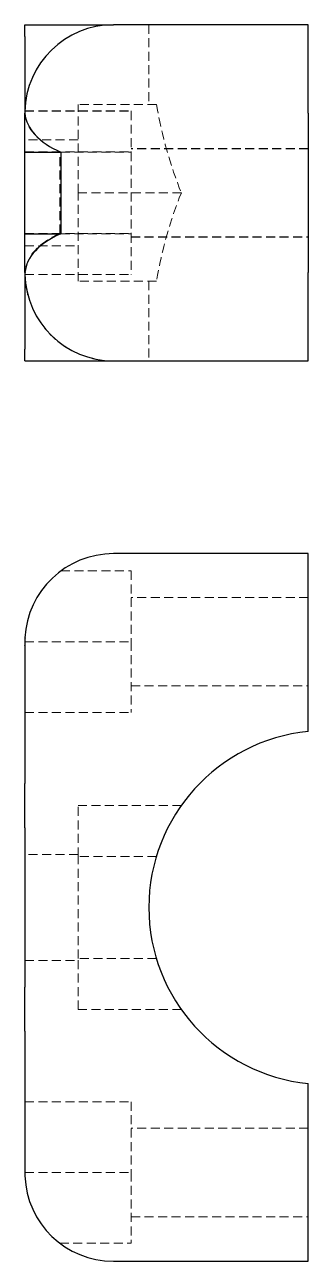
# Model space of a CAD drawing. Header units: millimetres. Extents: x 69 to 247, y 7 to 182.
# Drawn here: x 69.2 to 109.3, y 7 to 181.7 of the extents above.
import ezdxf

# ---------------------------------------------------------------- set-up
doc = ezdxf.new("R2010")
doc.units = ezdxf.units.MM
doc.linetypes.add('HIDDEN', pattern=[1.905, 1.27, -0.635])

msp = doc.modelspace()

# ---------------------------------------------------------------- linework, layer by layer
at = {"color": 7, "linetype": 'Continuous', "lineweight": 25}
for p, q in [((69.26, 180.08), (69.26, 181.75)), ((69.26, 181.75), (81.76, 181.75)), ((109.26, 181.75), (81.76, 181.75)), ((109.26, 169.25), (109.26, 181.75)), ((69.26, 163.76), (69.26, 169.25)), ((109.26, 169.25), (109.26, 146.75)), ((69.26, 163.76), (74.34, 163.76)), ((69.26, 152.21), (69.26, 163.76)), ((74.34, 163.76), (74.34, 152.21)), ((69.26, 146.75), (69.26, 152.21)), ((69.26, 152.21), (74.34, 152.21)), ((109.26, 134.25), (109.26, 146.75)), ((69.26, 134.25), (69.26, 135.92)), ((69.26, 134.25), (81.76, 134.25)), ((81.76, 134.25), (109.26, 134.25)), ((109.26, 107), (81.76, 107)), ((109.26, 94.5), (109.26, 107)), ((109.26, 81.87), (109.26, 94.5)), ((69.26, 94.02), (69.26, 94.07)), ((69.26, 94.02), (69.26, 93.25)), ((69.26, 68.25), (69.26, 74.5)), ((69.26, 68.25), (69.26, 45.75)), ((69.26, 39.5), (69.26, 45.75)), ((109.26, 19.5), (109.26, 32.13)), ((69.26, 20.75), (69.26, 20.04)), ((109.26, 7), (109.26, 19.5)), ((81.76, 7), (109.26, 7))]:
    msp.add_line(p, q, dxfattribs=at)
at = {"color": 7, "linetype": 'HIDDEN', "lineweight": 18}
for p, q in [((86.76, 181.75), (86.76, 170.5)), ((78.91, 181.42), (78.83, 181.4)), ((69.6, 172.08), (69.52, 171.75)), ((69.28, 169.66), (69.26, 169.25)), ((69.27, 169.56), (84.26, 169.56)), ((69.27, 169.53), (84.26, 169.53)), ((76.76, 158), (76.76, 170.5)), ((87.83, 170.5), (76.76, 170.5)), ((84.26, 169.56), (84.26, 169.53)), ((84.26, 169.53), (84.26, 163.76)), ((76.76, 165.5), (69.26, 165.5)), ((109.26, 164.27), (84.26, 164.27)), ((69.26, 163.79), (84.26, 163.79)), ((74.19, 152.24), (74.19, 163.79)), ((74.34, 163.76), (84.26, 163.76)), ((109.26, 164.23), (84.26, 164.23)), ((84.26, 163.76), (84.26, 152.21)), ((76.76, 145.5), (76.76, 158)), ((91.35, 158), (76.76, 158)), ((69.26, 152.24), (84.26, 152.24)), ((74.34, 152.21), (84.26, 152.21)), ((84.26, 152.21), (84.26, 146.44)), ((69.26, 150.5), (76.76, 150.5)), ((84.26, 151.77), (109.26, 151.77)), ((84.26, 151.73), (109.26, 151.73)), ((69.26, 146.75), (69.29, 146.17)), ((69.27, 146.47), (84.26, 146.47)), ((69.27, 146.44), (84.26, 146.44)), ((87.83, 145.5), (76.76, 145.5)), ((86.76, 145.5), (86.76, 134.25)), ((74.34, 104.56), (84.26, 104.56)), ((84.26, 104.56), (84.26, 94.56)), ((109.26, 100.81), (84.26, 100.81)), ((69.27, 94.56), (84.26, 94.56)), ((69.27, 94.56), (69.27, 94.56)), ((84.26, 94.56), (84.26, 84.56)), ((84.26, 88.31), (109.26, 88.31)), ((69.26, 84.56), (84.26, 84.56)), ((76.76, 64.22), (76.76, 71.43)), ((91.35, 71.43), (76.76, 71.43)), ((76.76, 64.5), (69.26, 64.5)), ((76.76, 49.78), (76.76, 64.22)), ((87.83, 64.22), (76.76, 64.22)), ((69.26, 49.5), (76.76, 49.5)), ((87.83, 49.78), (76.76, 49.78)), ((76.76, 42.57), (76.76, 49.78)), ((91.35, 42.57), (76.76, 42.57)), ((69.26, 29.55), (84.26, 29.55)), ((84.26, 29.55), (84.26, 19.55)), ((109.26, 25.8), (84.26, 25.8)), ((69.27, 19.55), (84.26, 19.55)), ((84.26, 19.55), (84.26, 9.55)), ((84.26, 13.3), (109.26, 13.3)), ((74.19, 9.55), (84.26, 9.55))]:
    msp.add_line(p, q, dxfattribs=at)
at = {"color": 7, "linetype": 'Continuous', "lineweight": 25}
for centre, radius, start, end in [((81.76, 169.25), 12.5, 90, 178.8645), ((72.39, 169.44), 3.13, 178.2543, 178.8644), ((72.39, 169.49), 3.13, 179.1714, 184.3212), ((81.76, 169.25), 12.5, 178.8645, 180), ((81.76, 146.75), 12.5, 180, 181.2822), ((72.4, 146.49), 3.13, 175.239, 180.9748), ((81.76, 146.75), 12.5, 181.2822, 270), ((72.39, 146.54), 3.13, 181.2823, 181.8924), ((81.76, 94.5), 12.5, 90, 177.2497), ((78.64, 94.39), 9.37, 178.9919, 179.3443), ((78.64, 94.65), 9.37, 177.2494, 180.5641), ((81.76, 94.5), 12.5, 177.2497, 177.504), ((78.64, 94.38), 9.37, 178.9072, 179.2596), ((111.76, 57), 25, 95.7392, 264.2608), ((78.64, 19.39), 9.37, 179.3394, 181.9823), ((81.76, 19.5), 12.5, 181.9822, 270)]:
    msp.add_arc(centre, radius, start, end, dxfattribs=at)
at = {"color": 7, "linetype": 'HIDDEN', "lineweight": 18}
for centre, start, end in [((78.64, 94.64), 177.5038, 180.4794), ((78.64, 19.38), 179.2557, 182.2336)]:
    msp.add_arc(centre, 9.37, start, end, dxfattribs=at)
for centre, major_axis, start_param, end_param in [((111.76, 183), (0, 43.3), 1.863639, 2.186276), ((81.76, 169.53), (12.5, 0), 3.180572, 4.061631), ((111.76, 133), (0, 43.3), 0.955317, 1.277954), ((81.76, 146.5), (12.5, 0), 2.221554, 3.106998), ((81.76, 20.1), (0, 21.65), 1.570796, 1.595824), ((81.76, 19.01), (0, 21.65), 1.545768, 1.548295)]:
    msp.add_ellipse(centre, major_axis=major_axis, ratio=0.57735, start_param=start_param, end_param=end_param, dxfattribs=at)
at = {"color": 7, "linetype": 'Continuous', "lineweight": 25}
for centre, major_axis, start_param, end_param in [((81.76, 169.56), (12.5, 0), 3.185156, 4.076615), ((81.76, 146.4), (12.5, 0), 2.20657, 3.093591), ((81.76, 94.02), (0, 21.65), 1.548417, 1.570796), ((81.76, 94.07), (0, 21.65), 1.550977, 1.570796), ((81.76, 20.04), (0, 21.65), 1.570796, 1.593294), ((81.76, 19.07), (0, 21.65), 1.548299, 1.550825)]:
    msp.add_ellipse(centre, major_axis=major_axis, ratio=0.57735, start_param=start_param, end_param=end_param, dxfattribs=at)
for points, knots in [([(69.26, 180.08), (69.26, 180.04), (69.25, 179.98), (69.25, 179.88), (69.25, 179.79), (69.26, 179.7), (69.27, 179.62), (69.27, 179.54), (69.26, 179.44), (69.26, 179.24), (69.26, 178.95), (69.26, 178.55), (69.26, 178.12), (69.26, 177.64), (69.26, 176.91), (69.26, 175.88), (69.27, 174.9), (69.26, 174.18), (69.26, 173.74), (69.25, 173.26), (69.26, 172.71), (69.26, 172.16), (69.26, 171.64), (69.26, 171.2), (69.26, 170.77), (69.26, 170.35), (69.26, 169.96), (69.26, 169.6), (69.26, 169.36), (69.26, 169.25)], [0, 0, 0, 0, 0.008869, 0.017769, 0.026706, 0.035687, 0.041479, 0.049324, 0.059274, 0.07139, 0.106704, 0.142905, 0.18926, 0.237207, 0.286501, 0.416395, 0.556389, 0.593729, 0.636077, 0.682952, 0.73393, 0.7887, 0.827833, 0.863718, 0.896558, 0.926508, 0.953683, 0.978163, 1, 1, 1, 1]), ([(69.26, 146.75), (69.26, 146.6), (69.26, 146.26), (69.26, 145.73), (69.26, 145.15), (69.26, 144.53), (69.26, 143.96), (69.26, 143.46), (69.26, 143.06), (69.26, 142.68), (69.26, 142.33), (69.26, 142), (69.26, 141.71), (69.26, 141.21), (69.25, 140.53), (69.26, 139.68), (69.27, 138.88), (69.26, 138.14), (69.27, 137.57), (69.26, 137.15), (69.25, 136.87), (69.24, 136.57), (69.24, 136.25), (69.26, 136.03), (69.26, 135.92)], [0, 0, 0, 0, 0.0302661, 0.066237, 0.1080849, 0.1562033, 0.2113076, 0.2499824, 0.28709, 0.3224542, 0.3559182, 0.3873446, 0.4166137, 0.4436206, 0.5372686, 0.6279784, 0.7135034, 0.7868327, 0.8571059, 0.88342, 0.9110465, 0.9398089, 0.9695221, 1, 1, 1, 1]), ([(78.79, 134.6), (78.79, 134.61), (78.8, 134.61), (78.85, 134.59), (78.88, 134.59)], [0, 0, 0, 0, 0.475371, 1, 1, 1, 1]), ([(69.26, 93.25), (69.26, 93.09), (69.26, 92.75), (69.26, 92.18), (69.26, 91.47), (69.26, 90.62), (69.26, 89.76), (69.26, 88.96), (69.26, 88.26), (69.26, 87.6), (69.26, 86.96), (69.26, 86.36), (69.26, 85.8), (69.26, 84.83), (69.25, 83.46), (69.26, 81.7), (69.27, 80.08), (69.26, 78.59), (69.27, 77.5), (69.26, 76.71), (69.25, 76.18), (69.24, 75.63), (69.24, 75.07), (69.26, 74.69), (69.26, 74.5)], [0, 0, 0, 0, 0.0302661, 0.066237, 0.1080849, 0.1562033, 0.2113076, 0.2499824, 0.28709, 0.3224542, 0.3559182, 0.3873446, 0.4166137, 0.4436206, 0.5372686, 0.6279784, 0.7135034, 0.7868327, 0.8571059, 0.88342, 0.9110465, 0.9398089, 0.9695221, 1, 1, 1, 1]), ([(69.26, 39.5), (69.26, 39.44), (69.25, 39.33), (69.25, 39.17), (69.25, 39), (69.26, 38.85), (69.27, 38.7), (69.27, 38.55), (69.26, 38.36), (69.26, 38), (69.26, 37.47), (69.26, 36.71), (69.26, 35.87), (69.26, 34.95), (69.26, 33.48), (69.26, 31.4), (69.27, 29.4), (69.26, 27.99), (69.26, 27.18), (69.25, 26.29), (69.26, 25.33), (69.26, 24.43), (69.26, 23.65), (69.26, 23.01), (69.26, 22.44), (69.26, 21.93), (69.26, 21.49), (69.26, 21.1), (69.26, 20.86), (69.26, 20.75)], [0, 0, 0, 0, 0.0088682, 0.017768, 0.0267056, 0.035687, 0.0414845, 0.0493315, 0.0592802, 0.0713899, 0.1067038, 0.1429051, 0.1892584, 0.2372054, 0.2865011, 0.4163943, 0.5563887, 0.5937329, 0.6360833, 0.6829583, 0.7339338, 0.7886998, 0.8278347, 0.8637213, 0.8965616, 0.9265115, 0.9536859, 0.9781647, 1, 1, 1, 1])]:
    msp.add_open_spline(points, degree=3, knots=knots, dxfattribs=at)
at = {"color": 7, "linetype": 'HIDDEN', "lineweight": 18}
for points, knots in [([(69.43, 144.78), (69.45, 144.63), (69.54, 144.04), (69.67, 143.49), (69.8, 143.13), (69.8, 143.13)], [0, 0, 0, 0, 0.257198, 0.995566, 1, 1, 1, 1]), ([(75.15, 136.14), (74.86, 136.33), (74.25, 136.73), (73.46, 137.38), (72.71, 138.1), (72.31, 138.57), (72.1, 138.82)], [0, 0, 0, 0, 0.2181231, 0.4571139, 0.717135, 1, 1, 1, 1])]:
    msp.add_open_spline(points, degree=3, knots=knots, dxfattribs=at)

doc.saveas('drawing.dxf')
